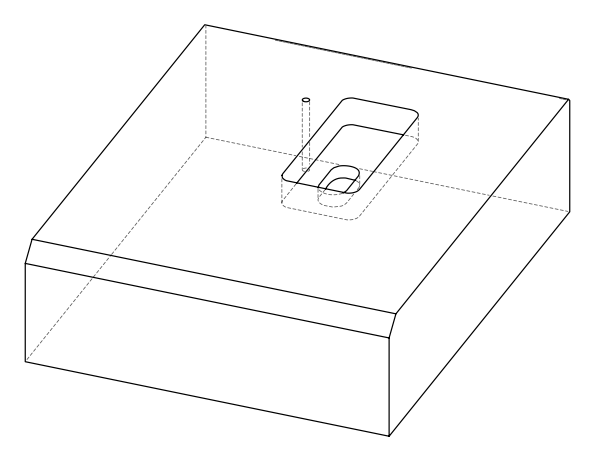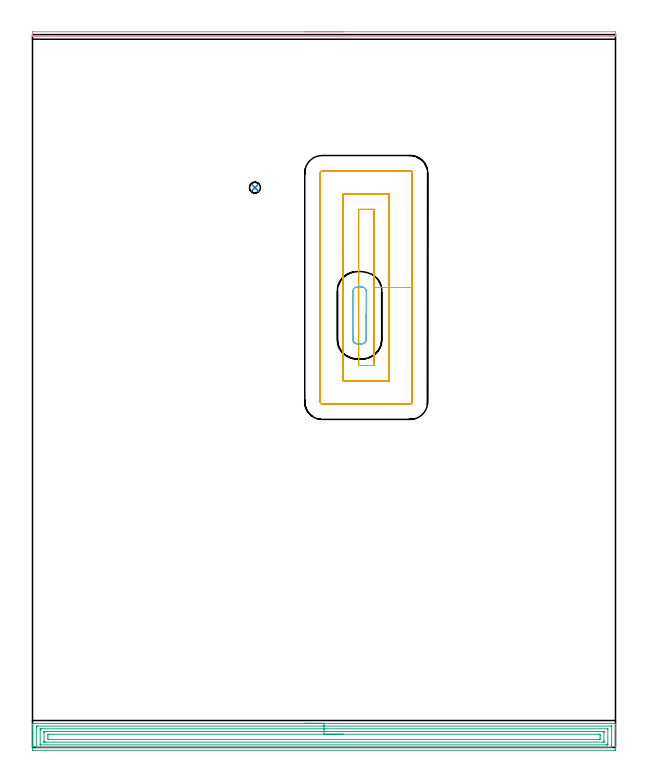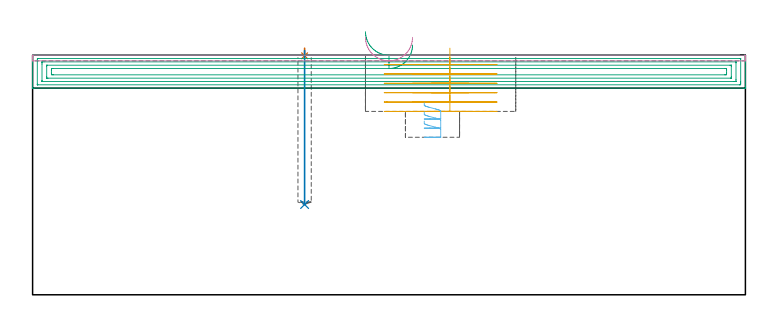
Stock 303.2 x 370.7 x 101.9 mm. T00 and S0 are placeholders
(PLAN: 6 operations, 3 tool changes, 26.1 min)
(1 SPOT_DRILL | STEP1POCKET | NXT0321_9005460120000 | 0.03 min | 1 mm3)
(2 DRILL_BLIND_HOLE_INTO_CENTER | STEP1POCKET | NXT0301_028 | 0.26 min | 1584 mm3)
(3 AREA_MILL | FG_CHAMFER_SURFACE | UGT0205_001 | 12.44 min | 29913 mm3)
(4 AREA_MILL_1 | FG_CHAMFER_SURFACE_1 | UGT0205_001 | 2.58 min | 881 mm3)
(5 MILL_RECTANGULAR_POCKET | POCKET_RECTANGULAR_STRAIGHT | UGT0201_008 | Follow Part, ap 4, ae 75% | 10 min | 207815 mm3)
(6 MILL_RECTANGULAR_POCKET_1 | POCKET_RECTANGULAR_STRAIGHT_1 | UGT0201_008 | Follow Part, ap 4, ae 75% | 0.75 min | 10390 mm3)
(TOOL NXT0321_9005460120000 | NC Spot Drill, 142deg, 12mm, Carbide, Uncoated | D12 PA142 FL30 Z2)
(TOOL NXT0301_028 | Carbide Drill 5.7mm [860.1-0570-046A1-MM 2214] | D5.7 PA140 FL70 Z2)
(TOOL UGT0205_001 | Chamfer Mill 20 x 3 x 45 deg. | D20 FL50 Z2)
(TOOL UGT0201_008 | End Mill 16 mm | D16 FL32 Z4)
(OP 1 SPOT_DRILL)
G17 G21 G94 G90
T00 M6
G54
G17 G0 G90 X115.7 Y291.1 S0 M3
G43 Z111.9 H0
G94 G81 G98 Z101.655 F250. R104.9
G80
M5
M2
(OP 2 DRILL_BLIND_HOLE_INTO_CENTER)
G17 G21 G94 G90
T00 M6
G54
G17 G0 G90 X115.7 Y291.1 S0 M3
G43 Z111.9 H1
G94 G81 G98 Z38.4 F250. R103.9
G80
M5
M2
(OP 3 AREA_MILL)
G17 G21 G94 G90
T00 M6
G54
G17 G0 G90 X141.6 Y12.5 S1061 M3
G43 Z111.9 H0
G94 G1 X141.638 Z111.028 F250.
X141.752 Z110.163
X141.941 Z109.312
X142.203 Z108.48
X142.537 Z107.674
X142.94 Z106.9
X143.408 Z106.164
X143.94 Z105.472
X144.529 Z104.829
X145.172 Z104.239
X145.864 Z103.708
X146.6 Z103.24
X147.374 Z102.837
X148.18 Z102.503
X149.012 Z102.241
X149.864 Z102.052
X150.728 Z101.938
X151.6 Z101.9
X303.028
X303.19 Y12.498 Z101.888
X303.197 Y12.344 Z101.737
X303.2 Y12.184 Z101.583
Y11.886 Z101.286
Y11.211 Z100.605
Y9.994 Z99.391
Y9.453 Z98.848
Y-1.089 Z88.308
X303.197 Y-1.362 Z88.035
X303.19 Y-1.492 Z87.906
X303.058 Y-1.499 Z87.899
X302.582 Y-1.5 Z87.9
X0.618
X0.138 Y-1.495 Z87.903
X0.01 Y-1.492 Z87.906
X0. Y-1.359 Z88.038
Y9.453 Z98.848
Y9.994 Z99.391
Y10.332 Z99.728
Y10.873 Z100.269
Y11.211 Z100.605
Y11.886 Z101.286
Y12.184 Z101.584
X0.003 Y12.344 Z101.737
X0.01 Y12.498 Z101.888
X0.172 Y12.5 Z101.9
X151.6
Y11.086 Z100.486
X300.922
X301.155 Y11.084 Z100.484
X301.183 Y11.082 Z100.482
X301.19 Y11.079 Z100.479
X301.194 Y11.073 Z100.473
X301.198 Y11.039 Z100.439
X301.199 Y11.007 Z100.407
X301.2 Y10.812 Z100.212
Y1.148 Z90.548
X301.196 Y0.668 Z90.068
X301.191 Y0.279 Z89.679
X301.168 Y-0.079 Z89.321
X300.795 Y-0.084 Z89.316
X300.667 Y-0.085 Z89.315
X2.278 Y-0.086 Z89.314
X2.045 Y-0.084 Z89.316
X2.017 Y-0.082 Z89.318
X2.01 Y-0.079 Z89.321
X2.006 Y-0.073 Z89.327
X2.002 Y-0.039 Z89.361
X2.001 Y-0.007 Z89.393
X2. Y0.188 Z89.588
Y9.852 Z99.252
X2.004 Y10.332 Z99.732
X2.009 Y10.721 Z100.121
X2.032 Y11.079 Z100.479
X2.405 Y11.084 Z100.484
X2.533 Y11.085 Z100.485
X151.6 Y11.086 Z100.486
Y9.671 Z99.071
X299.082
X299.141 Y9.669 Z99.069
X299.178 Y9.665 Z99.065
X299.19 Y9.662 Z99.062
X299.192 Y9.642 Z99.042
X299.197 Y9.453 Z98.853
X299.2 Y9.265 Z98.665
Y2.236 Z91.636
X299.198 Y1.547 Z90.947
X299.195 Y1.363 Z90.763
X299.19 Y1.337 Z90.737
X299.173 Y1.335 Z90.735
X299.119 Y1.331 Z90.731
X299.008 Y1.33 Z90.73
X298.336 Y1.329 Z90.729
X4.118
X4.059 Y1.331 Z90.731
X4.022 Y1.335 Z90.735
X4.01 Y1.338 Z90.738
X4.008 Y1.358 Z90.758
X4.003 Y1.547 Z90.947
X4. Y1.735 Z91.135
Y8.764 Z98.164
X4.002 Y9.453 Z98.853
X4.005 Y9.637 Z99.037
X4.01 Y9.663 Z99.063
X4.028 Y9.665 Z99.065
X4.081 Y9.669 Z99.069
X4.192 Y9.67 Z99.07
X4.864 Y9.671 Z99.071
X151.6
Y8.257 Z97.657
X296.651
X297.061 Y8.256 Z97.656
X297.142 Y8.254 Z97.654
X297.178 Y8.25 Z97.65
X297.19 Y8.247 Z97.647
X297.192 Y8.226 Z97.626
X297.196 Y8.125 Z97.525
X297.2 Y7.717 Z97.117
Y3.304 Z92.704
X297.194 Y2.875 Z92.275
X297.19 Y2.768 Z92.168
X297.188 Y2.749 Z92.149
X297.157 Y2.747 Z92.147
X297.088 Y2.745 Z92.145
X296.898 Y2.743 Z92.143
X6.549
X6.139 Y2.744 Z92.144
X6.058 Y2.746 Z92.146
X6.022 Y2.749 Z92.149
X6.01 Y2.753 Z92.153
X6.008 Y2.774 Z92.174
X6.004 Y2.875 Z92.275
X6. Y3.283 Z92.683
Y7.696 Z97.096
X6.006 Y8.125 Z97.525
X6.01 Y8.231 Z97.631
X6.012 Y8.251 Z97.651
X6.043 Y8.253 Z97.653
X6.112 Y8.255 Z97.655
X6.302 Y8.257 Z97.657
X151.6
Y6.843 Z96.243
X294.516
X294.541 Y6.842 Z96.242
X295.19 Y6.818 Z96.218
X295.199 Y6.171 Z95.571
X295.2 Y5.061 Z94.461
X295.197 Y4.416 Z93.816
X295.19 Y4.182 Z93.582
X294.566 Y4.158 Z93.558
X294.541 Y4.157 Z93.557
X8.684
X8.659 Y4.158 Z93.558
X8.01 Y4.182 Z93.582
X8.001 Y4.829 Z94.229
X8. Y5.939 Z95.339
X8.003 Y6.584 Z95.984
X8.01 Y6.818 Z96.218
X8.634 Y6.842 Z96.242
X8.659 Y6.843 Z96.243
X151.6
X152.472 Z96.281
X153.336 Z96.395
X154.188 Z96.584
X155.02 Z96.846
X155.826 Z97.18
X156.6 Z97.583
X157.336 Z98.052
X158.028 Z98.583
X158.671 Z99.172
X159.26 Z99.815
X159.792 Z100.507
X160.26 Z101.243
X160.663 Z102.017
X160.997 Z102.823
X161.259 Z103.655
X161.448 Z104.507
X161.562 Z105.371
X161.6 Z106.243
G0 Z111.9
M5
M2
(OP 4 AREA_MILL_1)
G17 G21 G94 G90
T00 M6
G54
G17 G0 G90 X141.6 Y372.2 S1061 M3
G43 Z111.9 H0
Z109.5
G94 G1 X141.638 Z108.628 F250.
X141.752 Z107.764
X141.941 Z106.912
X142.203 Z106.08
X142.537 Z105.274
X142.94 Z104.5
X143.408 Z103.764
X143.94 Z103.072
X144.529 Z102.429
X145.172 Z101.84
X145.864 Z101.309
X146.6 Z100.84
X147.374 Z100.437
X148.18 Z100.103
X149.012 Z99.841
X149.864 Z99.652
X150.728 Z99.538
X151.6 Z99.5
X302.861 Y372.199 Z99.501
X303.193 Y372.195 Z99.502
X303.197 Y372.192 Z99.504
X303.2 Y371.873 Z99.823
Y371.335 Z100.36
Y371. Z100.695
Y370.052 Z101.648
X303.197 Y369.923 Z101.769
X303.19 Y369.803 Z101.888
X303.028 Y369.8 Z101.9
X0.172
X0.01 Y369.803 Z101.888
X0.003 Y369.923 Z101.769
X0. Y370.052 Z101.648
Y370.329 Z101.371
Y371. Z100.695
X0.003 Y372.192 Z99.504
X0.007 Y372.195 Z99.502
X0.339 Y372.2 Z99.5
X151.6
X152.472 Z99.538
X153.336 Z99.652
X154.188 Z99.841
X155.02 Z100.103
X155.826 Z100.437
X156.6 Z100.84
X157.336 Z101.309
X158.028 Z101.84
X158.671 Z102.429
X159.26 Z103.072
X159.792 Z103.764
X160.26 Z104.5
X160.663 Z105.274
X160.997 Z106.08
X161.259 Z106.912
X161.448 Z107.764
X161.562 Z108.628
X161.6 Z109.5
G0 Z111.9
M5
M2
(OP 5 MILL_RECTANGULAR_POCKET)
G17 G21 G94 G90
T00 M6
G54
G17 G0 G90 X177.5 Y213.138 S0 M3
G43 Z111.9 H0
Z104.9
G94 G1 Y239.2 Z97.917 F250.
Y279.8 F500.
X169.6
Y198.6
X177.5
Y239.2
X185.5
Y287.8
X161.6
Y190.6
X185.5
Y239.2
X197.5
Y298.7
G3 X196.4 Y299.8 R1.1
G1 X150.7
G3 X149.6 Y298.7 R1.1
G1 Y179.7
G3 X150.7 Y178.6 R1.1
G1 X196.4
G3 X197.5 Y179.7 R1.1
G1 Y239.2
Y240.2
G0 X177.5 Y213.138 Z100.917
G1 Y239.2 Z93.933 F250.
Y279.8 F500.
X169.6
Y198.6
X177.5
Y239.2
X185.5
Y287.8
X161.6
Y190.6
X185.5
Y239.2
X197.5
Y298.7
G3 X196.4 Y299.8 R1.1
G1 X150.7
G3 X149.6 Y298.7 R1.1
G1 Y179.7
G3 X150.7 Y178.6 R1.1
G1 X196.4
G3 X197.5 Y179.7 R1.1
G1 Y239.2
Y240.2
G0 X177.5 Y213.138 Z96.933
G1 Y239.2 Z89.95 F250.
Y279.8 F500.
X169.6
Y198.6
X177.5
Y239.2
X185.5
Y287.8
X161.6
Y190.6
X185.5
Y239.2
X197.5
Y298.7
G3 X196.4 Y299.8 R1.1
G1 X150.7
G3 X149.6 Y298.7 R1.1
G1 Y179.7
G3 X150.7 Y178.6 R1.1
G1 X196.4
G3 X197.5 Y179.7 R1.1
G1 Y239.2
Y240.2
G0 X177.5 Y213.138 Z92.95
G1 Y239.2 Z85.967 F250.
Y279.8 F500.
X169.6
Y198.6
X177.5
Y239.2
X185.5
Y287.8
X161.6
Y190.6
X185.5
Y239.2
X197.5
Y298.7
G3 X196.4 Y299.8 R1.1
G1 X150.7
G3 X149.6 Y298.7 R1.1
G1 Y179.7
G3 X150.7 Y178.6 R1.1
G1 X196.4
G3 X197.5 Y179.7 R1.1
G1 Y239.2
Y240.2
G0 X177.5 Y213.138 Z88.967
G1 Y239.2 Z81.983 F250.
Y279.8 F500.
X169.6
Y198.6
X177.5
Y239.2
X185.5
Y287.8
X161.6
Y190.6
X185.5
Y239.2
X197.5
Y298.7
G3 X196.4 Y299.8 R1.1
G1 X150.7
G3 X149.6 Y298.7 R1.1
G1 Y179.7
G3 X150.7 Y178.6 R1.1
G1 X196.4
G3 X197.5 Y179.7 R1.1
G1 Y239.2
Y240.2
G0 X177.5 Y213.138 Z84.983
G1 Y239.2 Z78. F250.
Y279.8 F500.
X169.6
Y198.6
X177.5
Y239.2
X185.5
Y287.8
X161.6
Y190.6
X185.5
Y239.2
X197.5
Y298.7
G3 X196.4 Y299.8 R1.1
G1 X150.7
G3 X149.6 Y298.7 R1.1
G1 Y179.7
G3 X150.7 Y178.6 R1.1
G1 X196.4
G3 X197.5 Y179.7 R1.1
G1 Y239.2
Y240.2
G0 Z111.9
M5
M2
(OP 6 MILL_RECTANGULAR_POCKET_1)
G17 G21 G94 G90
T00 M6
G54
G17 G0 G90 X166.6 Y215.822 S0 M3
G43 Z111.9 H0
Z81.633
G94 G1 Y212.145 Z80.648 F250.
X166.667 Y211.717 Z80.532
X166.809 Y211.308 Z80.416
X167.022 Y210.932 Z80.3
X167.299 Y210.599 Z80.184
X167.632 Y210.322 Z80.068
X168.008 Y210.109 Z79.952
X168.417 Y209.967 Z79.836
X168.845 Y209.9 Z79.72
X171.355 Z79.048
X171.783 Y209.967 Z78.932
X172.192 Y210.109 Z78.816
X172.568 Y210.322 Z78.7
X172.901 Y210.599 Z78.584
X173.178 Y210.932 Z78.468
X173.391 Y211.308 Z78.352
X173.533 Y211.717 Z78.236
X173.6 Y212.145 Z78.12
Y224.7 Z74.756
Y237.1 F500.
G3 X171.2 Y239.5 R2.4
G1 X169.
G3 X166.6 Y237.1 R2.4
G1 Y212.3
G3 X169. Y209.9 R2.4
G1 X171.2
G3 X173.6 Y212.3 R2.4
G1 Y224.7
Y225.7
G0 X166.6 Y215.822 Z77.756
G1 Y212.145 Z76.77 F250.
X166.667 Y211.717 Z76.654
X166.809 Y211.308 Z76.538
X167.022 Y210.932 Z76.422
X167.299 Y210.599 Z76.306
X167.632 Y210.322 Z76.19
X168.008 Y210.109 Z76.074
X168.417 Y209.967 Z75.958
X168.845 Y209.9 Z75.842
X171.355 Z75.17
X171.783 Y209.967 Z75.054
X172.192 Y210.109 Z74.938
X172.568 Y210.322 Z74.822
X172.901 Y210.599 Z74.706
X173.178 Y210.932 Z74.59
X173.391 Y211.308 Z74.474
X173.533 Y211.717 Z74.358
X173.6 Y212.145 Z74.242
Y224.7 Z70.878
Y237.1 F500.
G3 X171.2 Y239.5 R2.4
G1 X169.
G3 X166.6 Y237.1 R2.4
G1 Y212.3
G3 X169. Y209.9 R2.4
G1 X171.2
G3 X173.6 Y212.3 R2.4
G1 Y224.7
Y225.7
G0 X166.6 Y215.822 Z73.878
G1 Y212.145 Z72.892 F250.
X166.667 Y211.717 Z72.776
X166.809 Y211.308 Z72.66
X167.022 Y210.932 Z72.544
X167.299 Y210.599 Z72.428
X167.632 Y210.322 Z72.312
X168.008 Y210.109 Z72.196
X168.417 Y209.967 Z72.081
X168.845 Y209.9 Z71.965
X171.355 Z71.292
X171.783 Y209.967 Z71.176
X172.192 Y210.109 Z71.06
X172.568 Y210.322 Z70.944
X172.901 Y210.599 Z70.828
X173.178 Y210.932 Z70.712
X173.391 Y211.308 Z70.596
X173.533 Y211.717 Z70.48
X173.6 Y212.145 Z70.364
Y224.7 Z67.
Y237.1 F500.
G3 X171.2 Y239.5 R2.4
G1 X169.
G3 X166.6 Y237.1 R2.4
G1 Y212.3
G3 X169. Y209.9 R2.4
G1 X171.2
G3 X173.6 Y212.3 R2.4
G1 Y224.7
Y225.7
G0 Z111.9
M5
M2
